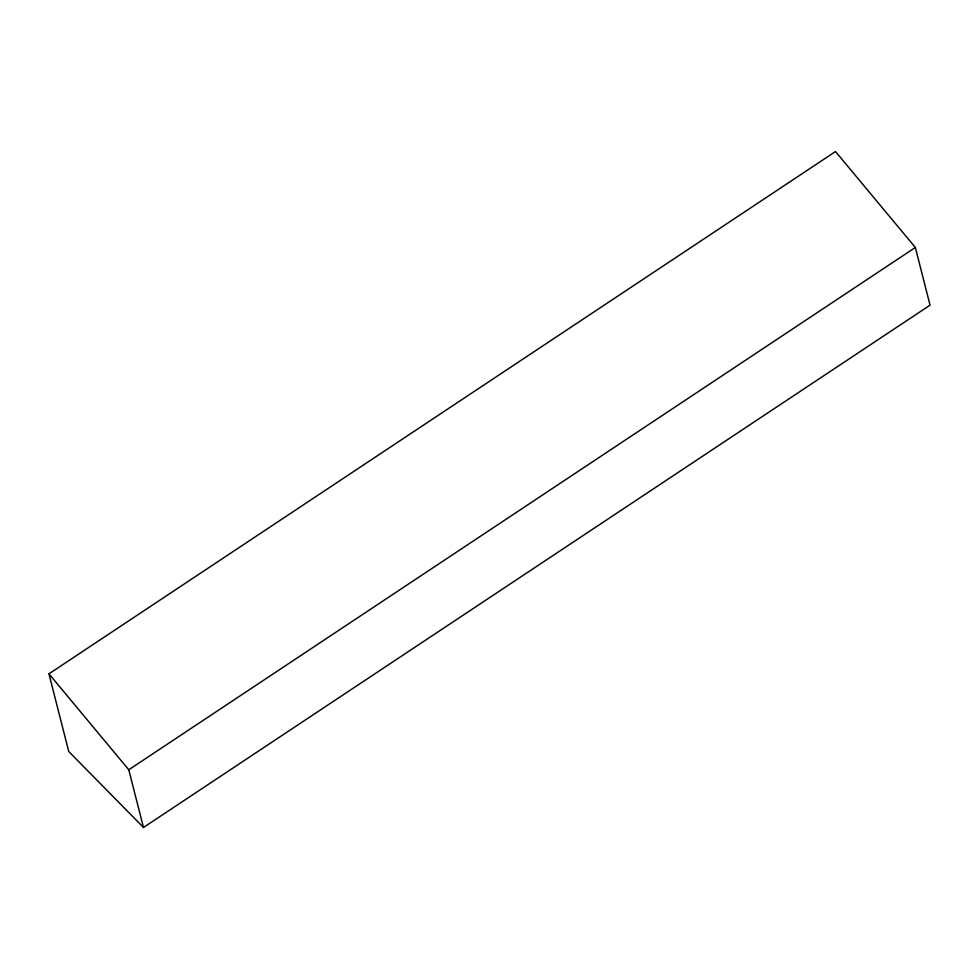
<?xml version="1.0" encoding="UTF-8"?>
<svg xmlns="http://www.w3.org/2000/svg" width="979" height="979" viewBox="0 0 979 979"><rect width="100%" height="100%" fill="white"/><g stroke="black" fill="none" stroke-linecap="round" stroke-linejoin="round"><path stroke-width="1.47" d="M48.95 673.833L835.515 151.537L915.341 247.479L930.05 305.167L143.485 827.463L68.738 751.493L48.95 673.833L128.775 769.775L143.485 827.463M128.775 769.775L915.341 247.479"/></g></svg>
